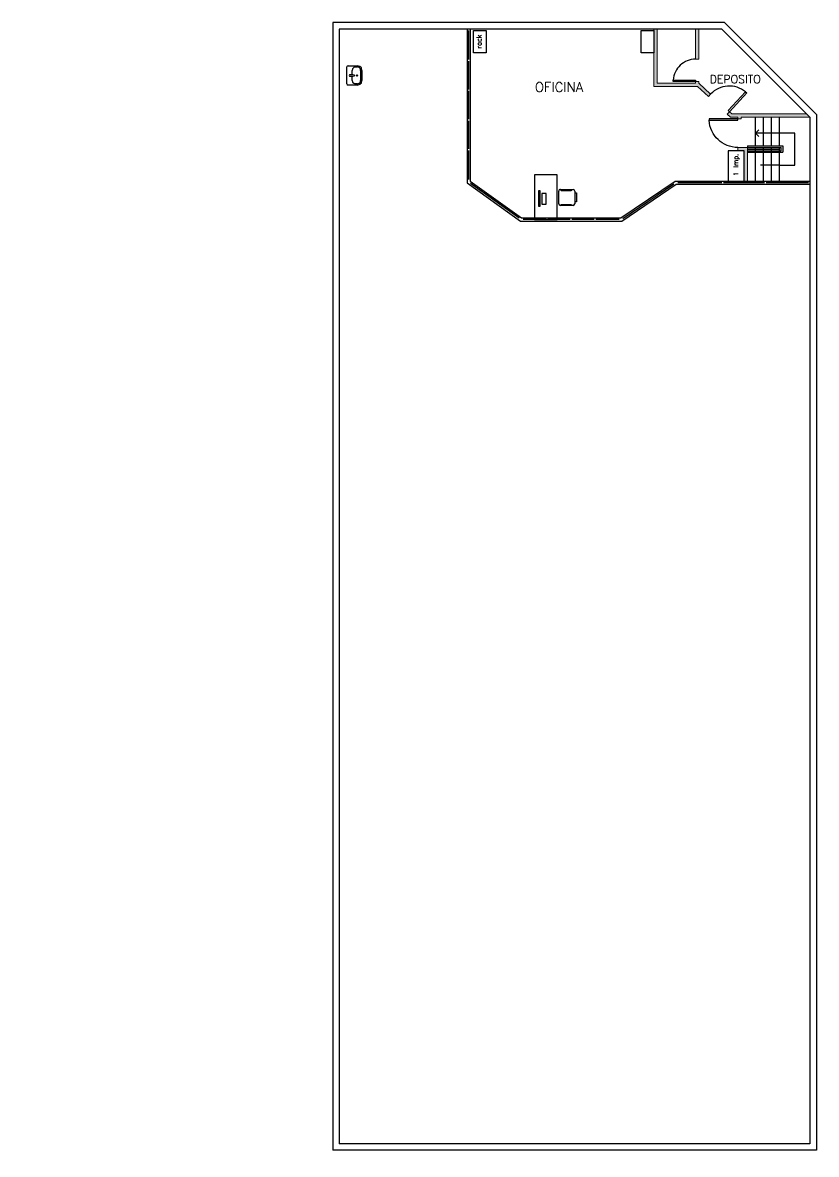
# Model space of a CAD drawing. Header units: millimetres. Extents: x 40.1 to 86.1, y 91.9 to 129.2.
# Drawn here: x 40.07 to 64.86, y 91.93 to 127.29 of the extents above; entities that cross this region are included whole.
import ezdxf

# ---------------------------------------------------------------- set-up
doc = ezdxf.new("R2010")
doc.units = ezdxf.units.MM
for name, pattern in [('ACAD_ISO02W100', [15, 12, -3]), ('ACAD_ISO03W100', [30, 12, -18]), ('CENTER2', [28.575, 19.05, -3.175, 3.175, -3.175])]:
    doc.linetypes.add(name, pattern=pattern)
for name, color, linetype, lineweight in [('000 - DURLOCK', 30, 'Continuous', 15), ('000 - HATCH MUROS', 253, 'Continuous', 15), ('000 - MUROS', 1, 'Continuous', 25)]:
    doc.layers.add(name, color=color, linetype=linetype, lineweight=lineweight)
doc.layers.add('000 - DURLOCK NUEVO', color=1, linetype='Continuous', true_color=0xfc0303)
for name, color, linetype in [('000 - EQUIPAMIENTO', 252, 'Continuous'), ('000 - ESCALERA', 252, 'ACAD_ISO02W100'), ('000 - HATCH DURLOCK', 252, 'ACAD_ISO03W100'), ('000 - MOBILIARIO', 253, 'Continuous'), ('000 - PROYECCION', 253, 'ACAD_ISO03W100'), ('000 - PUERTAS', 252, 'ACAD_ISO03W100'), ('000 - SANITARIOS - EXISTENTE', 254, 'CENTER2'), ('000 - TEXTO', 7, 'ACAD_ISO02W100')]:
    doc.layers.add(name, color=color, linetype=linetype)
doc.layers.get('000 - SANITARIOS - EXISTENTE').off()
doc.styles.get("Standard").update_dxf_attribs({"font": 'txt.shx'})

# ---------------------------------------------------------------- blocks, each defined once
blk = doc.blocks.new('000 - SANITARIO - BACHA GRANDE')
at = {"layer": '000 - EQUIPAMIENTO'}
for p, q in [((1729.115541, 1124.070118), (1729.115541, 1124.358339)), ((1729.156763, 1124.399628), (1729.683872, 1124.399628)), ((1729.255562, 1124.234873), (1729.396972, 1124.234873)), ((1729.435427, 1124.234873), (1729.576828, 1124.234873)), ((1729.716783, 1124.358339), (1729.716783, 1124.070118)), ((1729.156763, 1124.070118), (1729.156763, 1124.136074)), ((1729.576828, 1123.971319), (1729.255562, 1123.971319)), ((1729.576828, 1123.930163), (1729.255562, 1123.930163)), ((1729.683872, 1124.136074), (1729.683872, 1124.070118))]:
    blk.add_line(p, q, dxfattribs=at)
for points in [[(1729.156763, 1124.399628), (1729.132029, 1124.391317), (1729.115541, 1124.358339)], [(1729.255562, 1124.234873), (1729.206163, 1124.226562), (1729.173185, 1124.185406), (1729.156763, 1124.136074)], [(1729.683872, 1124.136074), (1729.667383, 1124.185406), (1729.626228, 1124.226562), (1729.576828, 1124.234873)], [(1729.716783, 1124.358339), (1729.708606, 1124.391317), (1729.683872, 1124.399628)], [(1729.115541, 1124.070118), (1729.140274, 1123.995985), (1729.189674, 1123.946518), (1729.255562, 1123.930163)], [(1729.156763, 1124.070118), (1729.173185, 1124.020651), (1729.206163, 1123.979496), (1729.255562, 1123.971319)], [(1729.576828, 1123.930163), (1729.650961, 1123.946518), (1729.700361, 1123.995985), (1729.716783, 1124.070118)], [(1729.576828, 1123.971319), (1729.626228, 1123.979496), (1729.667383, 1124.020651), (1729.683872, 1124.070118)]]:
    blk.add_lwpolyline(points, dxfattribs=at)
blk.add_circle((1729.416208, 1124.082321), 0.02, dxfattribs=at)
for centre, radius, start, end in [((1729.416198, 1124.271421), 0.053412, 62.599994, 117.405779), ((1730.711564, 1124.360933), 1.320622, 181.826591, 188.153046), ((1728.120823, 1124.360802), 1.320622, 351.852727, 358.179182), ((1729.416203, 1124.176732), 0.012306, 194.52616, 345.479613)]:
    blk.add_arc(centre, radius, start, end, dxfattribs=at)
blk = doc.blocks.new('PUERTA 090')
at = {"layer": '000 - PUERTAS'}
for p, q in [((2558.713705, 1733.580865), (2558.713705, 1733.630865)), ((2558.713705, 1733.630865), (2559.613705, 1733.630865)), ((2559.613705, 1733.580865), (2558.713705, 1733.580865)), ((2559.613705, 1733.630865), (2559.613705, 1733.580865))]:
    blk.add_line(p, q, dxfattribs=at)
blk.add_arc((2559.613705, 1733.580865), 0.9, 90, 176.815261, dxfattribs=at)
blk = doc.blocks.new('IRI-OCASA-Layout R 9$0$OCA_SILLA')
at = {"linetype": 'Continuous'}
for p, q in [((0.0549, 0.05), (0.0549, 0.4483)), ((0.1049, 0.4983), (0.5023, 0.4983)), ((0.5523, 0.4483), (0.5523, 0.05)), ((0.5023, 0), (0.1049, 0))]:
    blk.add_line(p, q, dxfattribs=at)
for points in [[(0, 0.1087), (0, 0.3889), (0.0427, 0.3889), (0.0427, 0.1087)], [(0.1654, 0.4663), (0.1654, 0.4876), (0.4749, 0.4876), (0.4749, 0.4663)], [(0.1681, 0.0207), (0.1681, 0.0394), (0.4749, 0.0394), (0.4749, 0.0207)]]:
    blk.add_lwpolyline(points, close=True, dxfattribs=at)
for centre, start, end in [((0.1049, 0.4483), 90, 180), ((0.5023, 0.4483), 0, 90), ((0.1049, 0.05), 180, 270), ((0.5023, 0.05), 270, 0)]:
    blk.add_arc(centre, 0.05, start, end, dxfattribs=at)
blk = doc.blocks.new('Mesa trabajo')
at = {"layer": '000 - EQUIPAMIENTO'}
for p, q in [((2712.909727, 1751.703518), (2712.909727, 1751.226102)), ((2712.959727, 1751.703518), (2712.909727, 1751.703518)), ((2712.959727, 1751.226102), (2712.959727, 1751.703518)), ((2713.010781, 1751.622915), (2713.010781, 1751.289757)), ((2713.148929, 1751.622915), (2713.010781, 1751.622915)), ((2713.148929, 1751.289757), (2713.148929, 1751.622915)), ((2712.909727, 1751.226102), (2712.959727, 1751.226102)), ((2713.010781, 1751.289757), (2713.148929, 1751.289757))]:
    blk.add_line(p, q, dxfattribs=at)
blk.add_lwpolyline([(2713.488783, 1752.208352), (2712.788783, 1752.208352), (2712.788783, 1750.808352), (2713.488783, 1750.808352)], close=True, dxfattribs=at)
at = {"layer": '000 - EQUIPAMIENTO', "rotation": 180}
blk.add_blockref('IRI-OCASA-Layout R 9$0$OCA_SILLA', (2714.094622, 1751.746432), dxfattribs=at)

msp = doc.modelspace()

# ---------------------------------------------------------------- hatches: boundary and pattern name
at = {"layer": '000 - HATCH DURLOCK'}
h = msp.add_hatch(dxfattribs=at)
h.set_pattern_fill('HONEY', color=256, scale=0.015, angle=270)
h.set_pattern_definition([(270, (2649.719233, 1855.317044), (0.0412444597, -0.0714375), [0.047625, -0.09525]), (30, (2649.719233, 1855.317044), (0.04124445995, 0.07143749984), [0.047625, -0.09525]), (330, (2649.719233, 1855.317044), (0.0824889196, -1.6e-10), [-0.09525, 0.047625])])
h.paths.add_polyline_path([(59.782, 125.294), (61.144, 125.294), (61.485, 124.977), (61.553, 125.05), (61.184, 125.394), (61.184, 125.444), (61.084, 125.444), (61.084, 125.394), (59.882, 125.394), (59.882, 127.086), (59.782, 127.086)])
h.paths.add_polyline_path([(61.084, 126.144), (61.184, 126.144), (61.184, 127.086), (61.084, 127.086)], flags=17)
h.paths.add_polyline_path([(62.172, 124.336), (62.406, 124.336), (62.406, 124.286), (62.506, 124.286), (62.506, 124.336), (64.656, 124.336), (64.556, 124.436), (62.211, 124.436), (62.138, 124.504), (62.07, 124.431)])
h.paths.add_polyline_path([(62.406, 123.286), (62.606, 123.286), (62.606, 122.336), (62.706, 122.336), (62.706, 123.386), (62.606, 123.386), (62.406, 123.386)])
at = {"layer": '000 - HATCH MUROS'}
h = msp.add_hatch(color=256, dxfattribs=at)
h.dxf.hatch_style = 1
h.paths.add_polyline_path([(40.068, 127.154), (52.301, 127.154), (55.168, 124.287), (55.168, 91.934), (40.068, 91.934)])
h.paths.add_polyline_path([(40.268, 92.134), (54.968, 92.134), (54.968, 124.204), (52.218, 126.954), (40.268, 126.954)], flags=16)
h.paths.add_polyline_path([(46.783, 120.954), (46.783, 121.004), (47.483, 121.004), (47.483, 120.954), (47.533, 120.954), (47.533, 121.004), (48.233, 121.004), (48.233, 120.954), (48.283, 120.954), (48.283, 121.054), (48.233, 121.054), (48.233, 121.004), (47.533, 121.004), (47.533, 121.054), (47.483, 121.054), (47.483, 121.004), (46.783, 121.004), (46.783, 121.054), (46.733, 121.054), (46.733, 120.954)], flags=0)
h.paths.add_polyline_path([(53.603, 122.204), (53.553, 122.204), (53.553, 122.154), (52.263, 122.154), (52.263, 122.204), (52.213, 122.204), (52.213, 122.104), (52.263, 122.104), (52.263, 122.154), (53.553, 122.154), (53.553, 122.104), (53.603, 122.104)], flags=0)
h.paths.add_polyline_path([(44.358, 123.159), (44.358, 123.209), (44.308, 123.209), (44.308, 124.089), (44.358, 124.089), (44.358, 124.139), (44.308, 124.139), (44.308, 125.019), (44.358, 125.019), (44.358, 125.069), (44.308, 125.069), (44.308, 125.949), (44.358, 125.949), (44.358, 125.999), (44.258, 125.999), (44.258, 125.949), (44.308, 125.949), (44.308, 125.069), (44.258, 125.069), (44.258, 125.019), (44.308, 125.019), (44.308, 124.139), (44.258, 124.139), (44.258, 124.089), (44.308, 124.089), (44.308, 123.209), (44.258, 123.209), (44.258, 123.159)], flags=0)
h.paths.add_polyline_path([(40.068, 127.154), (52.301, 127.154), (55.168, 124.287), (55.168, 91.934), (40.068, 91.934)])
h.paths.add_polyline_path([(40.268, 92.134), (54.968, 92.134), (54.968, 124.204), (52.218, 126.954), (40.268, 126.954)], flags=16)
h.paths.add_polyline_path([(46.783, 120.954), (46.783, 121.004), (47.483, 121.004), (47.483, 120.954), (47.533, 120.954), (47.533, 121.004), (48.233, 121.004), (48.233, 120.954), (48.283, 120.954), (48.283, 121.054), (48.233, 121.054), (48.233, 121.004), (47.533, 121.004), (47.533, 121.054), (47.483, 121.054), (47.483, 121.004), (46.783, 121.004), (46.783, 121.054), (46.733, 121.054), (46.733, 120.954)], flags=0)
h.paths.add_polyline_path([(53.603, 122.204), (53.553, 122.204), (53.553, 122.154), (52.263, 122.154), (52.263, 122.204), (52.213, 122.204), (52.213, 122.104), (52.263, 122.104), (52.263, 122.154), (53.553, 122.154), (53.553, 122.104), (53.603, 122.104)], flags=0)
h.paths.add_polyline_path([(44.358, 123.159), (44.358, 123.209), (44.308, 123.209), (44.308, 124.089), (44.358, 124.089), (44.358, 124.139), (44.308, 124.139), (44.308, 125.019), (44.358, 125.019), (44.358, 125.069), (44.308, 125.069), (44.308, 125.949), (44.358, 125.949), (44.358, 125.999), (44.258, 125.999), (44.258, 125.949), (44.308, 125.949), (44.308, 125.069), (44.258, 125.069), (44.258, 125.019), (44.308, 125.019), (44.308, 124.139), (44.258, 124.139), (44.258, 124.089), (44.308, 124.089), (44.308, 123.209), (44.258, 123.209), (44.258, 123.159)], flags=0)
h.paths.add_polyline_path([(40.068, 127.154), (52.301, 127.154), (55.168, 124.287), (55.168, 91.934), (40.068, 91.934)])
h.paths.add_polyline_path([(40.268, 92.134), (54.968, 92.134), (54.968, 124.204), (52.218, 126.954), (40.268, 126.954)], flags=16)
h.paths.add_polyline_path([(46.783, 120.954), (46.783, 121.004), (47.483, 121.004), (47.483, 120.954), (47.533, 120.954), (47.533, 121.004), (48.233, 121.004), (48.233, 120.954), (48.283, 120.954), (48.283, 121.054), (48.233, 121.054), (48.233, 121.004), (47.533, 121.004), (47.533, 121.054), (47.483, 121.054), (47.483, 121.004), (46.783, 121.004), (46.783, 121.054), (46.733, 121.054), (46.733, 120.954)], flags=0)
h.paths.add_polyline_path([(53.603, 122.204), (53.553, 122.204), (53.553, 122.154), (52.263, 122.154), (52.263, 122.204), (52.213, 122.204), (52.213, 122.104), (52.263, 122.104), (52.263, 122.154), (53.553, 122.154), (53.553, 122.104), (53.603, 122.104)], flags=0)
h.paths.add_polyline_path([(44.358, 123.159), (44.358, 123.209), (44.308, 123.209), (44.308, 124.089), (44.358, 124.089), (44.358, 124.139), (44.308, 124.139), (44.308, 125.019), (44.358, 125.019), (44.358, 125.069), (44.308, 125.069), (44.308, 125.949), (44.358, 125.949), (44.358, 125.999), (44.258, 125.999), (44.258, 125.949), (44.308, 125.949), (44.308, 125.069), (44.258, 125.069), (44.258, 125.019), (44.308, 125.019), (44.308, 124.139), (44.258, 124.139), (44.258, 124.089), (44.308, 124.089), (44.308, 123.209), (44.258, 123.209), (44.258, 123.159)], flags=0)
h.paths.add_polyline_path([(40.068, 127.154), (52.301, 127.154), (55.168, 124.287), (55.168, 91.934), (40.068, 91.934)])
h.paths.add_polyline_path([(40.268, 92.134), (54.968, 92.134), (54.968, 124.204), (52.218, 126.954), (40.268, 126.954)], flags=16)
h.paths.add_polyline_path([(46.783, 120.954), (46.783, 121.004), (47.483, 121.004), (47.483, 120.954), (47.533, 120.954), (47.533, 121.004), (48.233, 121.004), (48.233, 120.954), (48.283, 120.954), (48.283, 121.054), (48.233, 121.054), (48.233, 121.004), (47.533, 121.004), (47.533, 121.054), (47.483, 121.054), (47.483, 121.004), (46.783, 121.004), (46.783, 121.054), (46.733, 121.054), (46.733, 120.954)], flags=0)
h.paths.add_polyline_path([(53.603, 122.204), (53.553, 122.204), (53.553, 122.154), (52.263, 122.154), (52.263, 122.204), (52.213, 122.204), (52.213, 122.104), (52.263, 122.104), (52.263, 122.154), (53.553, 122.154), (53.553, 122.104), (53.603, 122.104)], flags=0)
h.paths.add_polyline_path([(44.358, 123.159), (44.358, 123.209), (44.308, 123.209), (44.308, 124.089), (44.358, 124.089), (44.358, 124.139), (44.308, 124.139), (44.308, 125.019), (44.358, 125.019), (44.358, 125.069), (44.308, 125.069), (44.308, 125.949), (44.358, 125.949), (44.358, 125.999), (44.258, 125.999), (44.258, 125.949), (44.308, 125.949), (44.308, 125.069), (44.258, 125.069), (44.258, 125.019), (44.308, 125.019), (44.308, 124.139), (44.258, 124.139), (44.258, 124.089), (44.308, 124.089), (44.308, 123.209), (44.258, 123.209), (44.258, 123.159)], flags=0)
h.paths.add_polyline_path([(40.068, 127.154), (52.301, 127.154), (55.168, 124.287), (55.168, 91.934), (40.068, 91.934)])
h.paths.add_polyline_path([(40.268, 92.134), (54.968, 92.134), (54.968, 124.204), (52.218, 126.954), (40.268, 126.954)], flags=16)
h.paths.add_polyline_path([(46.783, 120.954), (46.783, 121.004), (47.483, 121.004), (47.483, 120.954), (47.533, 120.954), (47.533, 121.004), (48.233, 121.004), (48.233, 120.954), (48.283, 120.954), (48.283, 121.054), (48.233, 121.054), (48.233, 121.004), (47.533, 121.004), (47.533, 121.054), (47.483, 121.054), (47.483, 121.004), (46.783, 121.004), (46.783, 121.054), (46.733, 121.054), (46.733, 120.954)], flags=0)
h.paths.add_polyline_path([(53.603, 122.204), (53.553, 122.204), (53.553, 122.154), (52.263, 122.154), (52.263, 122.204), (52.213, 122.204), (52.213, 122.104), (52.263, 122.104), (52.263, 122.154), (53.553, 122.154), (53.553, 122.104), (53.603, 122.104)], flags=0)
h.paths.add_polyline_path([(44.358, 123.159), (44.358, 123.209), (44.308, 123.209), (44.308, 124.089), (44.358, 124.089), (44.358, 124.139), (44.308, 124.139), (44.308, 125.019), (44.358, 125.019), (44.358, 125.069), (44.308, 125.069), (44.308, 125.949), (44.358, 125.949), (44.358, 125.999), (44.258, 125.999), (44.258, 125.949), (44.308, 125.949), (44.308, 125.069), (44.258, 125.069), (44.258, 125.019), (44.308, 125.019), (44.308, 124.139), (44.258, 124.139), (44.258, 124.089), (44.308, 124.089), (44.308, 123.209), (44.258, 123.209), (44.258, 123.159)], flags=0)
h.paths.add_polyline_path([(40.068, 127.154), (52.301, 127.154), (55.168, 124.287), (55.168, 91.934), (40.068, 91.934)])
h.paths.add_polyline_path([(40.268, 92.134), (54.968, 92.134), (54.968, 124.204), (52.218, 126.954), (40.268, 126.954)], flags=16)
h.paths.add_polyline_path([(46.783, 120.954), (46.783, 121.004), (47.483, 121.004), (47.483, 120.954), (47.533, 120.954), (47.533, 121.004), (48.233, 121.004), (48.233, 120.954), (48.283, 120.954), (48.283, 121.054), (48.233, 121.054), (48.233, 121.004), (47.533, 121.004), (47.533, 121.054), (47.483, 121.054), (47.483, 121.004), (46.783, 121.004), (46.783, 121.054), (46.733, 121.054), (46.733, 120.954)], flags=0)
h.paths.add_polyline_path([(53.603, 122.204), (53.553, 122.204), (53.553, 122.154), (52.263, 122.154), (52.263, 122.204), (52.213, 122.204), (52.213, 122.104), (52.263, 122.104), (52.263, 122.154), (53.553, 122.154), (53.553, 122.104), (53.603, 122.104)], flags=0)
h.paths.add_polyline_path([(44.358, 123.159), (44.358, 123.209), (44.308, 123.209), (44.308, 124.089), (44.358, 124.089), (44.358, 124.139), (44.308, 124.139), (44.308, 125.019), (44.358, 125.019), (44.358, 125.069), (44.308, 125.069), (44.308, 125.949), (44.358, 125.949), (44.358, 125.999), (44.258, 125.999), (44.258, 125.949), (44.308, 125.949), (44.308, 125.069), (44.258, 125.069), (44.258, 125.019), (44.308, 125.019), (44.308, 124.139), (44.258, 124.139), (44.258, 124.089), (44.308, 124.089), (44.308, 123.209), (44.258, 123.209), (44.258, 123.159)], flags=0)
h.paths.add_polyline_path([(40.068, 127.154), (52.301, 127.154), (55.168, 124.287), (55.168, 91.934), (40.068, 91.934)])
h.paths.add_polyline_path([(40.268, 92.134), (54.968, 92.134), (54.968, 124.204), (52.218, 126.954), (40.268, 126.954)], flags=16)
h.paths.add_polyline_path([(46.783, 120.954), (46.783, 121.004), (47.483, 121.004), (47.483, 120.954), (47.533, 120.954), (47.533, 121.004), (48.233, 121.004), (48.233, 120.954), (48.283, 120.954), (48.283, 121.054), (48.233, 121.054), (48.233, 121.004), (47.533, 121.004), (47.533, 121.054), (47.483, 121.054), (47.483, 121.004), (46.783, 121.004), (46.783, 121.054), (46.733, 121.054), (46.733, 120.954)], flags=0)
h.paths.add_polyline_path([(53.603, 122.204), (53.553, 122.204), (53.553, 122.154), (52.263, 122.154), (52.263, 122.204), (52.213, 122.204), (52.213, 122.104), (52.263, 122.104), (52.263, 122.154), (53.553, 122.154), (53.553, 122.104), (53.603, 122.104)], flags=0)
h.paths.add_polyline_path([(44.358, 123.159), (44.358, 123.209), (44.308, 123.209), (44.308, 124.089), (44.358, 124.089), (44.358, 124.139), (44.308, 124.139), (44.308, 125.019), (44.358, 125.019), (44.358, 125.069), (44.308, 125.069), (44.308, 125.949), (44.358, 125.949), (44.358, 125.999), (44.258, 125.999), (44.258, 125.949), (44.308, 125.949), (44.308, 125.069), (44.258, 125.069), (44.258, 125.019), (44.308, 125.019), (44.308, 124.139), (44.258, 124.139), (44.258, 124.089), (44.308, 124.089), (44.308, 123.209), (44.258, 123.209), (44.258, 123.159)], flags=0)
h.paths.add_polyline_path([(40.068, 127.154), (52.301, 127.154), (55.168, 124.287), (55.168, 91.934), (40.068, 91.934)])
h.paths.add_polyline_path([(40.268, 92.134), (54.968, 92.134), (54.968, 124.204), (52.218, 126.954), (40.268, 126.954)], flags=16)
h.paths.add_polyline_path([(46.783, 120.954), (46.783, 121.004), (47.483, 121.004), (47.483, 120.954), (47.533, 120.954), (47.533, 121.004), (48.233, 121.004), (48.233, 120.954), (48.283, 120.954), (48.283, 121.054), (48.233, 121.054), (48.233, 121.004), (47.533, 121.004), (47.533, 121.054), (47.483, 121.054), (47.483, 121.004), (46.783, 121.004), (46.783, 121.054), (46.733, 121.054), (46.733, 120.954)], flags=0)
h.paths.add_polyline_path([(53.603, 122.204), (53.553, 122.204), (53.553, 122.154), (52.263, 122.154), (52.263, 122.204), (52.213, 122.204), (52.213, 122.104), (52.263, 122.104), (52.263, 122.154), (53.553, 122.154), (53.553, 122.104), (53.603, 122.104)], flags=0)
h.paths.add_polyline_path([(44.358, 123.159), (44.358, 123.209), (44.308, 123.209), (44.308, 124.089), (44.358, 124.089), (44.358, 124.139), (44.308, 124.139), (44.308, 125.019), (44.358, 125.019), (44.358, 125.069), (44.308, 125.069), (44.308, 125.949), (44.358, 125.949), (44.358, 125.999), (44.258, 125.999), (44.258, 125.949), (44.308, 125.949), (44.308, 125.069), (44.258, 125.069), (44.258, 125.019), (44.308, 125.019), (44.308, 124.139), (44.258, 124.139), (44.258, 124.089), (44.308, 124.089), (44.308, 123.209), (44.258, 123.209), (44.258, 123.159)], flags=0)

# ---------------------------------------------------------------- linework, layer by layer
at = {"layer": '000 - DURLOCK'}
for p, q in [((59.782, 127.086), (59.782, 125.294)), ((59.882, 127.086), (59.882, 125.394)), ((61.084, 126.144), (61.084, 127.086)), ((61.184, 126.144), (61.184, 127.086)), ((61.184, 126.144), (61.084, 126.144)), ((61.144, 125.294), (59.782, 125.294)), ((61.084, 125.394), (59.882, 125.394)), ((61.084, 125.394), (61.084, 125.444)), ((61.084, 125.444), (61.184, 125.444)), ((61.485, 124.977), (61.144, 125.294)), ((61.184, 125.394), (61.184, 125.444)), ((61.553, 125.05), (61.184, 125.394)), ((61.553, 125.05), (61.485, 124.977)), ((62.138, 124.504), (62.07, 124.431)), ((62.211, 124.436), (62.138, 124.504)), ((62.172, 124.336), (62.07, 124.431)), ((62.406, 124.336), (62.172, 124.336)), ((64.556, 124.436), (62.211, 124.436)), ((62.406, 124.336), (62.406, 124.286)), ((62.406, 124.286), (62.506, 124.286)), ((64.656, 124.336), (62.506, 124.336)), ((62.506, 124.286), (62.506, 124.336)), ((62.406, 123.386), (62.406, 123.286)), ((62.606, 123.386), (62.406, 123.386)), ((62.606, 123.386), (62.706, 123.386)), ((62.706, 123.386), (62.706, 122.336)), ((62.406, 123.286), (62.606, 123.286)), ((62.606, 123.286), (62.606, 122.336))]:
    msp.add_line(p, q, dxfattribs=at)
at = {"layer": '000 - DURLOCK NUEVO'}
for p, q in [((61.901, 122.286), (60.526, 122.286)), ((63.241, 122.286), (61.951, 122.286)), ((64.606, 122.286), (63.291, 122.286))]:
    msp.add_line(p, q, dxfattribs=at)
at = {"layer": '000 - EQUIPAMIENTO'}
msp.add_lwpolyline([(62.106, 122.336), (62.606, 122.336), (62.606, 123.286), (62.106, 123.286)], close=True, dxfattribs=at)
at = {"layer": '000 - ESCALERA', "color": 251}
for p, q in [((62.956, 123.436), (62.956, 124.336)), ((63.206, 123.436), (63.206, 124.336)), ((63.456, 123.436), (63.456, 124.336)), ((63.706, 123.436), (63.706, 124.336)), ((62.956, 123.336), (62.956, 123.386)), ((63.206, 123.336), (63.206, 123.386)), ((63.456, 123.336), (63.456, 123.386)), ((63.706, 123.336), (63.706, 123.386)), ((62.706, 123.336), (63.706, 123.336)), ((62.956, 123.286), (62.956, 123.336)), ((62.956, 122.336), (62.956, 123.236)), ((63.206, 123.286), (63.206, 123.336)), ((63.206, 122.336), (63.206, 123.236)), ((63.456, 123.286), (63.456, 123.336)), ((63.456, 122.336), (63.456, 123.236)), ((63.706, 123.286), (63.706, 123.336)), ((63.706, 122.336), (63.706, 123.236))]:
    msp.add_line(p, q, dxfattribs=at)
at = {"layer": '000 - ESCALERA'}
for p, q in [((62.706, 123.436), (63.806, 123.436)), ((62.706, 123.436), (62.706, 123.386)), ((62.706, 123.386), (63.756, 123.386)), ((63.756, 123.286), (63.756, 123.386)), ((63.806, 123.436), (63.806, 123.236)), ((62.706, 123.286), (63.756, 123.286)), ((62.706, 123.236), (63.806, 123.236))]:
    msp.add_line(p, q, dxfattribs=at)
at = {"layer": '000 - ESCALERA', "linetype": 'ByBlock'}
for points in [[(53.946, 127.086), (53.946, 122.285), (55.613, 121.086), (58.776, 121.086), (60.476, 122.236), (64.656, 122.236)], [(54.046, 127.086), (54.046, 122.336), (55.646, 121.186), (58.746, 121.186), (60.446, 122.336), (64.656, 122.336)]]:
    msp.add_lwpolyline(points, dxfattribs=at)
at = {"layer": '000 - HATCH MUROS'}
msp.add_line((64.656, 122.236), (64.656, 122.336), dxfattribs=at)
at = {"layer": '000 - MOBILIARIO'}
for q in [(63.062, 123.942), (63.062, 123.73)]:
    msp.add_line((62.956, 123.836), q, dxfattribs=at)
for points in [[(54.146, 127.039), (54.546, 127.039), (54.546, 126.339), (54.146, 126.339)], [(59.382, 127.039), (59.782, 127.039), (59.782, 126.339), (59.382, 126.339)]]:
    msp.add_lwpolyline(points, close=True, dxfattribs=at)
msp.add_lwpolyline([(63.706, 122.836), (64.181, 122.836), (64.181, 123.836), (62.956, 123.836)], dxfattribs=at)
at = {"layer": '000 - MUROS'}
for p, q in [((49.756, 127.286), (49.756, 92.066)), ((61.988, 127.286), (49.756, 127.286)), ((64.856, 124.419), (61.988, 127.286)), ((49.956, 127.086), (49.956, 92.266)), ((61.906, 127.086), (49.956, 127.086)), ((53.996, 127.036), (53.996, 126.131)), ((64.656, 124.336), (61.906, 127.086)), ((53.996, 126.081), (53.996, 125.201)), ((53.996, 125.151), (53.996, 124.271)), ((53.996, 124.221), (53.996, 123.341)), ((64.656, 124.336), (64.656, 92.266)), ((64.856, 124.419), (64.856, 92.066)), ((53.996, 123.291), (53.996, 122.386)), ((55.576, 121.175), (54.057, 122.266)), ((58.815, 121.173), (60.407, 122.25)), ((56.421, 121.136), (55.696, 121.136)), ((57.171, 121.136), (56.471, 121.136)), ((57.921, 121.136), (57.221, 121.136)), ((58.696, 121.136), (57.971, 121.136)), ((64.856, 92.066), (49.756, 92.066)), ((64.656, 92.266), (49.956, 92.266))]:
    msp.add_line(p, q, dxfattribs=at)
at = {"layer": '000 - PROYECCION', "ltscale": 0.05}
msp.add_line((63.706, 122.836), (62.706, 122.836), dxfattribs=at)
at = {"layer": '000 - PUERTAS'}
for p, q in [((60.384, 125.444), (60.384, 125.494)), ((60.384, 125.494), (61.084, 125.494)), ((61.084, 125.444), (60.384, 125.444)), ((61.084, 125.494), (61.084, 125.444)), ((62.101, 124.538), (62.647, 125.124)), ((62.138, 124.504), (62.684, 125.089)), ((62.647, 125.124), (62.684, 125.089)), ((62.101, 124.538), (62.138, 124.504))]:
    msp.add_line(p, q, dxfattribs=at)
for centre, radius, start, end in [((61.084, 125.444), 0.7, 90, 175.904), ((62.138, 124.504), 0.8, 50.5825, 136.9992)]:
    msp.add_arc(centre, radius, start, end, dxfattribs=at)

# ---------------------------------------------------------------- block references
at = {"layer": '000 - MOBILIARIO'}
msp.add_blockref('Mesa trabajo', (-2656.731, -1629.672), dxfattribs=at)
at = {"layer": '000 - PUERTAS', "xscale": -1, "rotation": 180}
msp.add_blockref('PUERTA 090', (-2497.208, 1857.867), dxfattribs=at)
at = {"layer": '000 - SANITARIOS - EXISTENTE', "rotation": 90}
msp.add_blockref('000 - SANITARIO - BACHA GRANDE', (1174.594, -1603.781), dxfattribs=at)

# ---------------------------------------------------------------- texts
at = {"layer": '000 - EQUIPAMIENTO', "char_height": 0.15, "attachment_point": 1, "rotation": 90}
for s, insert, width in [('\\pxqc;rack', (54.246, 126.426, 0), 0.53519), ('\\pxqc;1 Imp.', (62.264, 121.325, 0), 3.03645)]:
    msp.add_mtext(s, dxfattribs=dict(at, insert=insert, width=width))
at = {"layer": '000 - TEXTO', "attachment_point": 1}
for s, insert, char_height in [('DEPOSITO', (61.524, 125.645), 0.25), ('OFICINA', (56.067, 125.422), 0.3)]:
    msp.add_mtext_dynamic_manual_height_columns(s, width=6.0876, gutter_width=12.5, heights=[0], dxfattribs=dict(at, insert=insert, char_height=char_height))

doc.saveas('drawing.dxf')
